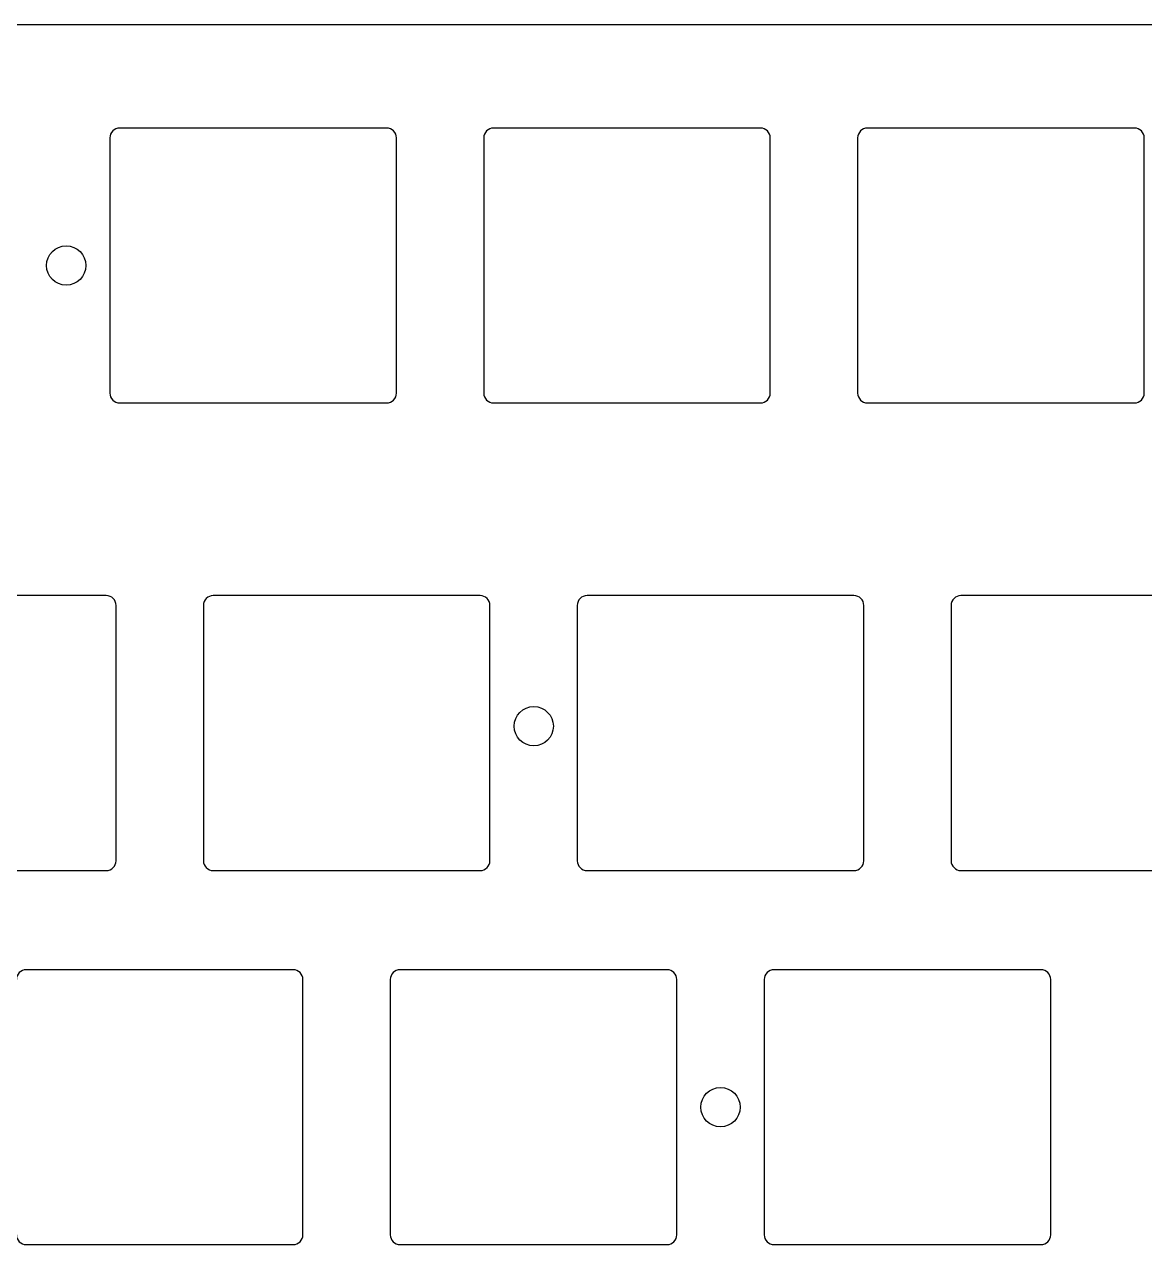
# Model space of a CAD drawing. Header units: millimetres. Extents: x -11 to 340, y -118 to 18.
# Drawn here: x 193.1 to 250.2, y -49.9 to 12.3 of the extents above; entities that cross this region are included whole.
import ezdxf

# ---------------------------------------------------------------- set-up
doc = ezdxf.new("R2010")
doc.units = ezdxf.units.MM
doc.header["$MEASUREMENT"] = 0
doc.layers.get('0').update_dxf_attribs({"linetype": 'CONTINUOUS'})
doc.layers.add('BLACK', color=7, linetype='CONTINUOUS')

msp = doc.modelspace()

# ---------------------------------------------------------------- linework, layer by layer
for points in [[(197.4875, 6.5), (197.4875, -6.5, 0.414212391), (197.9875, -7), (211.5875, -7, 0.414213562), (212.0875, -6.5), (212.0875, 6.5, 0.414213562), (211.5875, 7), (197.9875, 7, 0.414212391)], [(211.5875, 7), (197.9875, 7, 0.414212391), (197.4875, 6.5), (197.4875, -6.5, 0.414212391), (197.9875, -7), (211.5875, -7, 0.414213562), (212.0875, -6.5), (212.0875, 6.5, 0.414213562)], [(216.5375, 6.5), (216.5375, -6.5, 0.414212391), (217.0375, -7), (230.6375, -7, 0.414213562), (231.1375, -6.5), (231.1375, 6.5, 0.414213562), (230.6375, 7), (217.0375, 7, 0.414212391)], [(231.1375, -6.5), (231.1375, 6.5, 0.414213562), (230.6375, 7), (217.0375, 7, 0.414212391), (216.5375, 6.5), (216.5375, -6.5, 0.414212391), (217.0375, -7), (230.6375, -7, 0.414213562)], [(235.5875, 6.5), (235.5875, -6.5, 0.414212391), (236.0875, -7), (249.6875, -7, 0.414213562), (250.1875, -6.5), (250.1875, 6.5, 0.414213562), (249.6875, 7), (236.0875, 7, 0.414212391)], [(250.1875, -6.5), (250.1875, 6.5, 0.414213562), (249.6875, 7), (236.0875, 7, 0.414212391), (235.5875, 6.5), (235.5875, -6.5, 0.414212391), (236.0875, -7), (249.6875, -7, 0.414213562)], [(240.35, -17.3125), (240.35, -30.3125, 0.414212391), (240.85, -30.8125), (254.45, -30.8125, 0.414213562), (254.95, -30.3125), (254.95, -17.3125, 0.414213562), (254.45, -16.8125), (240.85, -16.8125, 0.414212391)]]:
    msp.add_lwpolyline(points, format="xyb", close=True)
at = {"layer": 'BLACK', "linetype": 'Continuous'}
for p, q in [((172.55, 12.28), (300.3125, 12.28)), ((197.3, -16.8125), (183.7, -16.8125)), ((197.8, -30.3125), (197.8, -17.3125)), ((202.25, -17.3125), (202.25, -30.3125)), ((216.35, -16.8125), (202.75, -16.8125)), ((216.85, -30.3125), (216.85, -17.3125)), ((221.3, -17.3125), (221.3, -30.3125)), ((235.4, -16.8125), (221.8, -16.8125)), ((235.9, -30.3125), (235.9, -17.3125)), ((183.7, -30.8125), (197.3, -30.8125)), ((202.75, -30.8125), (216.35, -30.8125)), ((221.8, -30.8125), (235.4, -30.8125)), ((206.825, -35.8625), (193.225, -35.8625)), ((225.875, -35.8625), (212.275, -35.8625)), ((244.925, -35.8625), (231.325, -35.8625)), ((207.325, -49.3625), (207.325, -36.3625)), ((211.775, -36.3625), (211.775, -49.3625)), ((226.375, -49.3625), (226.375, -36.3625)), ((230.825, -36.3625), (230.825, -49.3625)), ((245.425, -49.3625), (245.425, -36.3625)), ((193.225, -49.8625), (206.825, -49.8625)), ((212.275, -49.8625), (225.875, -49.8625)), ((231.325, -49.8625), (244.925, -49.8625))]:
    msp.add_line(p, q, dxfattribs=at)
at = {"layer": 'BLACK'}
for centre in [(195.2625, 0), (219.0842, -23.4625), (228.6, -42.8625)]:
    msp.add_circle(centre, 1, dxfattribs=at)
for centre, start, end in [((197.3, -17.3125), 0, 90), ((202.75, -17.3125), 90, 180), ((216.35, -17.3125), 0, 90), ((221.8, -17.3125), 90, 180), ((235.4, -17.3125), 0, 90), ((197.3, -30.3125), 270, 0), ((202.75, -30.3125), 180, 270), ((216.35, -30.3125), 270, 0), ((221.8, -30.3125), 180, 270), ((235.4, -30.3125), 270, 0), ((193.225, -36.3625), 90, 180), ((206.825, -36.3625), 0, 90), ((212.275, -36.3625), 90, 180), ((225.875, -36.3625), 0, 90), ((231.325, -36.3625), 90, 180), ((244.925, -36.3625), 0, 90), ((193.225, -49.3625), 180, 270), ((206.825, -49.3625), 270, 0), ((212.275, -49.3625), 180, 270), ((225.875, -49.3625), 270, 0), ((231.325, -49.3625), 180, 270), ((244.925, -49.3625), 270, 0)]:
    msp.add_arc(centre, 0.5, start, end, dxfattribs=at)

doc.saveas('drawing.dxf')
